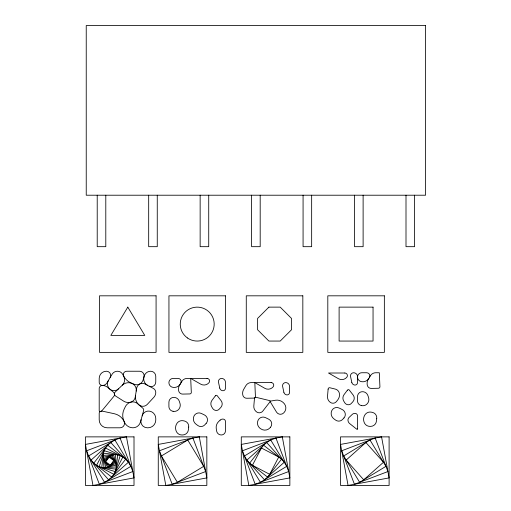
<?xml version="1.0" encoding="UTF-8"?>
<svg xmlns="http://www.w3.org/2000/svg" width="511" height="511" viewBox="0 0 511 511"><rect width="100%" height="100%" fill="white"/><g stroke="black" fill="none" stroke-linecap="round" stroke-linejoin="round"><path stroke-width="0.77" d="M136.213 391.081A7.122 7.122 0 0 0 131.781 383.307A8.962 8.962 0 0 0 122.295 385.198L115.192 392.033A2.485 2.485 0 0 0 114.458 394.153A2.874 2.874 0 0 1 113.825 396.376L102.564 409.982A4.957 4.957 0 0 1 100.456 411.476A1.916 1.916 0 0 0 99.204 413.271L99.204 419.87A7.933 7.933 0 0 0 107.138 427.796L120.117 427.796A4.433 4.433 0 0 0 124.135 421.505A13.906 13.906 0 0 0 114.445 413.757L103.018 411.291A4.599 4.599 0 0 0 100.456 411.476A0.933 0.933 0 0 1 99.204 410.601L99.204 388.539A3.085 3.085 0 0 1 102.328 385.454A5.404 5.404 0 0 0 107.035 382.803L112.062 374.308A6.241 6.241 0 0 1 117.434 371.242A5.998 5.998 0 0 1 122.697 374.365L123.713 376.224A15.617 15.617 0 0 0 131.717 383.282L134.361 384.317A6.439 6.439 0 0 0 139.759 383.991A5.564 5.564 0 0 1 145.015 383.985L153.326 388.417A4.605 4.605 0 0 1 155.759 392.48A7.039 7.039 0 0 1 153.881 397.264L147.264 404.412A5.972 5.972 0 0 1 138.96 404.859A10.392 10.392 0 0 1 135.524 395.354M414.581 195.215L414.581 246.679L406.002 246.679L406.002 195.215M363.117 195.215L363.117 246.679L354.538 246.679L354.538 195.215M311.653 195.215L311.653 246.679L303.074 246.679L303.074 195.215M260.188 195.215L260.188 246.679L251.61 246.679L251.61 195.215M208.724 195.215L208.724 246.679L200.146 246.679L200.146 195.215M157.26 195.215L157.26 246.679L148.682 246.679L148.682 195.215M105.796 195.215L105.796 246.679L97.218 246.679L97.218 195.215M108.389 380.523A6.803 6.803 0 0 0 109.871 389.197A6.413 6.413 0 0 0 118.443 388.903M122.346 385.147A7.435 7.435 0 0 0 123.713 376.224A3.366 3.366 0 0 1 126.671 371.242L139.663 371.242A4.465 4.465 0 0 1 143.968 376.914A7.333 7.333 0 0 0 147.577 385.351M141.106 419.646A6.426 6.426 0 0 0 147.296 427.796L148.037 427.796A7.722 7.722 0 0 0 155.759 420.08L155.759 418.452A7.403 7.403 0 0 0 149.774 411.183A6.592 6.592 0 0 0 142.154 415.884M110.14 377.559A4.184 4.184 0 0 0 106.544 371.242L106.288 371.242A7.084 7.084 0 0 0 99.204 378.332L99.204 382.292A3.155 3.155 0 0 0 102.328 385.454A8.725 8.725 0 0 1 107.84 387.498L113.327 392.097A3.258 3.258 0 0 1 114.458 394.153A2.708 2.708 0 0 0 115.69 396.076L123.656 401.141A8.764 8.764 0 0 0 130.797 402.163A7.269 7.269 0 0 1 137.58 403.658L142.786 408.18A2.67 2.67 0 0 1 143.565 409.33A2.319 2.319 0 0 1 143.604 410.703L140.416 422.124A7.761 7.761 0 0 1 132.943 427.796A9.217 9.217 0 0 1 124.575 422.45L124.013 421.236A14.033 14.033 0 0 1 124.109 409.241L125.272 406.826A8.872 8.872 0 0 1 130.797 402.163A6.253 6.253 0 0 0 135.23 397.156L136.654 388.347A6.049 6.049 0 0 1 139.759 383.991A7.001 7.001 0 0 0 143.189 379.705L144.179 376.16A6.726 6.726 0 0 1 150.656 371.242A5.104 5.104 0 0 1 155.759 376.352L155.759 382.139A4.548 4.548 0 0 1 149.071 386.15M180.773 383.167A3.143 3.143 0 0 0 178.064 378.421L173.159 378.421A4.248 4.248 0 0 0 168.905 382.675A4.74 4.74 0 0 0 173.133 387.383L173.433 387.421A7.065 7.065 0 0 0 180.281 383.997M369.376 377.488A3.143 3.143 0 0 0 366.674 372.743L361.762 372.743A4.248 4.248 0 0 0 357.515 376.997A4.74 4.74 0 0 0 361.743 381.711L362.043 381.743A7.065 7.065 0 0 0 368.891 378.319M357.515 428.985L357.246 429.291A0.894 0.894 0 0 1 356.646 429.106L349.748 423.645A4.727 4.727 0 0 1 348.004 420.598A3.692 3.692 0 0 1 349.109 417.417L352.194 414.466A3.82 3.82 0 0 1 355.573 413.476A2.408 2.408 0 0 1 357.515 415.839L357.515 429.01M270.23 401.148L275.608 400.222A9.236 9.236 0 0 1 284.288 403.684L284.448 403.888A6.681 6.681 0 0 1 284.071 412.524L283.79 412.831A4.586 4.586 0 0 1 276.502 412.083L270.313 401.857A0.792 0.792 0 0 1 270.21 401.32A1.15 1.15 0 0 1 269.987 401.838L262.807 411.093A4.452 4.452 0 0 1 256.899 412.122A6.681 6.681 0 0 1 253.826 405.906L254.446 398.746A1.763 1.763 0 0 1 254.983 397.628A1.469 1.469 0 0 0 255.43 396.51L254.817 382.605L251.252 382.586A6.241 6.241 0 0 0 245.88 385.652L243.715 389.318A7.889 7.889 0 0 0 242.84 395.207A4.005 4.005 0 0 0 246.813 398.254L253.839 398.101A1.693 1.693 0 0 0 254.983 397.628A1.207 1.207 0 0 1 256.1 397.328L269.865 400.662L270.23 401.148M328.126 389.171L327.506 396.332A6.681 6.681 0 0 0 330.579 402.547A4.452 4.452 0 0 0 336.487 401.518L337.828 399.787A8.042 8.042 0 0 0 339.387 393.444A5.474 5.474 0 0 0 335.286 389.082L329.78 387.747A1.207 1.207 0 0 0 328.656 388.053A1.763 1.763 0 0 0 328.126 389.171M188.706 427.043L188.387 429.808A5.838 5.838 0 0 1 182.587 434.976L181.846 434.976A6.075 6.075 0 0 1 176.052 430.716L175.925 430.3A8.055 8.055 0 0 1 177.081 423.185A6.17 6.17 0 0 1 183.379 420.77L184.362 420.981A5.551 5.551 0 0 1 188.706 427.043M376.735 418.452L376.415 421.211A5.838 5.838 0 0 1 370.616 426.378L369.875 426.378A6.075 6.075 0 0 1 364.075 422.124L363.947 421.709A8.055 8.055 0 0 1 365.103 414.593A6.17 6.17 0 0 1 371.408 412.173L372.391 412.383A5.551 5.551 0 0 1 376.735 418.452M103.42 453.18L101.74 467.469L116.029 469.143L117.709 454.854L103.42 453.18M104.187 450.696L99.255 466.703L115.269 471.627L120.194 455.62L104.187 450.696M105.585 448.013L96.573 465.304L113.87 474.317L122.876 457.019L105.585 448.013M261.434 448.013L252.421 465.304L269.719 474.317L278.725 457.019L261.434 448.013M181.769 381.481L179.597 385.147A7.889 7.889 0 0 0 178.722 391.036A4.005 4.005 0 0 0 182.702 394.09L189.728 393.936A1.693 1.693 0 0 0 190.865 393.464A1.469 1.469 0 0 0 191.312 392.339L190.699 378.434L187.135 378.421A6.241 6.241 0 0 0 181.769 381.481M370.373 375.809L368.207 379.469A7.889 7.889 0 0 0 367.332 385.358A4.005 4.005 0 0 0 371.312 388.411L378.338 388.258A1.693 1.693 0 0 0 379.475 387.785A1.469 1.469 0 0 0 379.922 386.661L379.309 372.755L375.745 372.743A6.241 6.241 0 0 0 370.373 375.809M127.801 307.13L110.836 335.408L144.766 335.408L127.801 307.13M108.958 457.153L105.713 461.925L110.491 465.176L113.736 460.398L108.958 457.153M215.323 395.891L212.014 400.305A5.793 5.793 0 0 0 211.695 406.775L212.653 408.353A4.324 4.324 0 0 0 215.763 410.397A3.96 3.96 0 0 0 219.206 409.164L220.809 407.439A5.206 5.206 0 0 0 221.103 400.707L217.213 395.712A1.016 1.016 0 0 0 216.262 395.329A1.45 1.45 0 0 0 215.323 395.891M347.378 390.219L344.069 394.626A5.793 5.793 0 0 0 343.75 401.097L344.708 402.674A4.324 4.324 0 0 0 347.819 404.718A3.96 3.96 0 0 0 351.261 403.486L352.865 401.761A5.206 5.206 0 0 0 353.152 395.029L349.269 390.034A1.016 1.016 0 0 0 348.317 389.65A1.45 1.45 0 0 0 347.378 390.219M107.751 445.228L93.794 463.138L111.698 477.095L125.655 459.185L107.751 445.228M263.599 445.228L249.643 463.138L267.547 477.095L281.504 459.185L263.599 445.228M206.163 423.351L204.822 424.826A5.225 5.225 0 0 1 197.872 425.542L196.071 424.226A6.617 6.617 0 0 1 194.008 416.005A5.493 5.493 0 0 1 201.366 413.456L204.33 414.9A5.672 5.672 0 0 1 207.364 418.72A5.161 5.161 0 0 1 206.163 423.351M270.402 427.381L269.961 427.867A6.924 6.924 0 0 1 260.751 428.806A15.905 15.905 0 0 1 259.78 428.077A6.617 6.617 0 0 1 258.125 420.17A5.493 5.493 0 0 1 265.484 417.621L268.843 419.263A5.167 5.167 0 0 1 270.402 427.381M343.954 417.941L342.613 419.416A5.225 5.225 0 0 1 335.663 420.131L333.862 418.816A6.617 6.617 0 0 1 331.805 410.595A5.493 5.493 0 0 1 339.163 408.046L342.121 409.49A5.672 5.672 0 0 1 345.161 413.31A5.161 5.161 0 0 1 343.954 417.941M109.693 456.406L104.972 461.197L109.756 465.917L114.477 461.133L109.693 456.406M268.895 307.13L257.589 318.442L257.589 329.755L268.895 341.061L280.207 341.061L291.519 329.755L291.519 318.442L280.207 307.13L268.895 307.13M220.139 420.144L218.625 421.588A7.946 7.946 0 0 0 216.249 428.435L216.594 430.875A4.765 4.765 0 0 0 221.314 434.976A4.145 4.145 0 0 0 225.46 430.83L225.46 421.518A2.408 2.408 0 0 0 223.518 419.154A3.82 3.82 0 0 0 220.139 420.144M110.817 442.5L91.067 460.072L108.632 479.823L128.382 462.257L110.817 442.5M266.665 442.5L246.915 460.072L264.481 479.823L284.237 462.257L266.665 442.5M365.908 442.5L346.158 460.072L363.73 479.823L383.48 462.257L365.908 442.5M110.689 455.71L104.276 460.2L108.76 466.613L115.173 462.129L110.689 455.71M114.898 440.022L88.588 455.984L104.551 482.301L130.861 466.339L114.898 440.022M187.729 440.022L161.419 455.984L177.381 482.301L203.691 466.339L187.729 440.022M270.747 440.022L244.437 455.984L260.399 482.301L286.709 466.339L270.747 440.022M369.996 440.022L343.679 455.984L359.642 482.301L385.958 466.339L369.996 440.022M111.979 455.122L103.688 458.91L107.47 467.201L115.767 463.413L111.979 455.122M120.098 438.048L86.608 450.785L99.351 484.281L132.841 471.538L120.098 438.048M192.928 438.048L159.438 450.785L172.181 484.281L205.671 471.538L192.928 438.048M275.953 438.048L242.457 450.785L255.2 484.281L288.689 471.538L275.953 438.048M375.195 438.048L341.706 450.785L354.442 484.281L387.938 471.538L375.195 438.048M113.576 454.72L103.286 457.313L105.873 467.603L116.169 465.01L113.576 454.72M126.473 436.873L85.439 444.417L92.976 485.45L134.01 477.906L126.473 436.873M199.303 436.873L158.269 444.417L165.807 485.45L206.84 477.906L199.303 436.873M282.321 436.873L241.288 444.417L248.825 485.45L289.858 477.906L282.321 436.873M381.564 436.873L340.53 444.417L348.074 485.45L389.107 477.906L381.564 436.873M115.486 454.598L103.158 455.397L103.963 467.731L116.291 466.926L115.486 454.598M425.561 25.55L86.238 25.55L86.238 195.215L425.561 195.215L425.561 25.55M156.079 295.818L99.524 295.818L99.524 352.373L156.079 352.373L156.079 295.818M225.498 295.818L168.943 295.818L168.943 352.373L225.498 352.373L225.498 295.818M302.831 295.818L246.276 295.818L246.276 352.373L302.831 352.373L302.831 295.818M384.355 295.818L327.807 295.818L327.807 352.373L384.355 352.373L384.355 295.818M373.049 307.13L339.112 307.13L339.112 341.061L373.049 341.061L373.049 307.13M344.836 373.011L328.496 373.017L338.55 378.766A6.541 6.541 0 0 0 346.828 377.246A2.587 2.587 0 0 0 344.836 373.011M207.044 378.421L190.705 378.427L200.759 384.176A6.541 6.541 0 0 0 209.037 382.662A2.587 2.587 0 0 0 207.044 378.421M271.156 382.586L254.823 382.592L264.87 388.341A6.541 6.541 0 0 0 273.155 386.827A2.587 2.587 0 0 0 271.156 382.586M134.01 436.873L85.439 436.873L85.439 485.45L134.01 485.45L134.01 436.873M206.84 436.873L158.269 436.873L158.269 485.45L206.84 485.45L206.84 436.873M289.858 436.873L241.288 436.873L241.288 485.45L289.858 485.45L289.858 436.873M389.107 436.873L340.53 436.873L340.53 485.45L389.107 485.45L389.107 436.873M361.679 405.619L361.328 405.549A4.765 4.765 0 0 1 357.515 400.873L357.515 396.581A4.886 4.886 0 0 1 362.024 391.707A5.749 5.749 0 0 1 367.933 395.648L368.546 397.526A6.407 6.407 0 0 1 367.396 403.601A5.889 5.889 0 0 1 361.679 405.619M173.069 411.298L172.718 411.221A4.765 4.765 0 0 1 168.905 406.552L168.905 402.253A4.886 4.886 0 0 1 173.414 397.386A5.749 5.749 0 0 1 179.329 401.327L179.936 403.198A6.407 6.407 0 0 1 178.786 409.279A5.889 5.889 0 0 1 173.069 411.298M351.804 382.388L350.552 376.543A3.143 3.143 0 0 1 353.631 372.743A3.884 3.884 0 0 1 357.515 376.633L357.515 382.605A2.459 2.459 0 0 1 354.928 385.058A3.379 3.379 0 0 1 351.804 382.388M283.861 392.231L282.615 386.386A3.143 3.143 0 0 1 285.687 382.586A3.884 3.884 0 0 1 289.571 386.476L289.571 392.448A2.459 2.459 0 0 1 286.99 394.901A3.379 3.379 0 0 1 283.861 392.231M219.749 388.066L218.497 382.222A3.143 3.143 0 0 1 221.576 378.421A3.884 3.884 0 0 1 225.46 382.305L225.46 388.277A2.459 2.459 0 0 1 222.873 390.736A3.379 3.379 0 0 1 219.749 388.066M187.448 337.969A16.965 16.965 0 0 0 214.115 325.622A16.965 16.965 0 0 0 190.092 308.701A16.965 16.965 0 0 0 187.448 337.969"/></g></svg>
